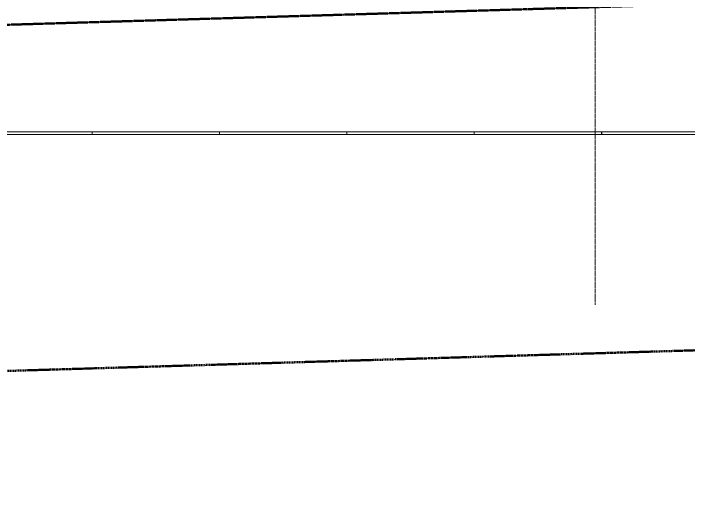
# Model space of a CAD drawing. Header units: inches. Extents: x -4235 to -464, y 9706 to 12338.
# Drawn here: x -2348.3 to -2145.2, y 9772 to 9923.8 of the extents above; entities that cross this region are included whole.
import ezdxf

# ---------------------------------------------------------------- set-up
doc = ezdxf.new("R2010")
doc.units = ezdxf.units.IN
doc.header["$MEASUREMENT"] = 0
for name, pattern in [('Dash 1_16_', [0.125, 0.0625, -0.0625]), ('Double Dash 3_8_', [1, 0.375, -0.125, 0.125, -0.125, 0.125, -0.125]), ('Grid Line 1_2_', [0.875, 0.5, -0.125, 0.125, -0.125])]:
    doc.linetypes.add(name, pattern=pattern)
for name, color, linetype, lineweight in [('A-GLAZ-CURT', 52, 'Continuous', 9), ('C-PROP-LINE', 91, 'Double Dash 3_8_', 50), ('C-PROP-LINE-1', 91, 'Dash 1_16_', 50), ('S-GRID-1', 1, 'Grid Line 1_2_', 9)]:
    doc.layers.add(name, color=color, linetype=linetype, lineweight=lineweight)

# ---------------------------------------------------------------- blocks, each defined once
blk = doc.blocks.new('Horizontal_Siding - Horizontal_Siding-2907273-BACKGROUND - RCP - 1ST FLOOR')
at = {"layer": 'A-GLAZ-CURT'}
for p, q in [((19.17, 2.25), (-19.17, 2.25)), ((-19.17, 2.25), (-19.17, 1.5)), ((19.17, 2.25), (19.17, 1.5)), ((-19.17, 1.5), (19.17, 1.5))]:
    blk.add_line(p, q, dxfattribs=at)
blk = doc.blocks.new('Family - ___-1878357-BACKGROUND - RCP - 1ST FLOOR')
at = {"layer": 'C-PROP-LINE'}
blk.add_line((-3831.82, 9771.98), (-2096.45, 9823.93), dxfattribs=at)
blk = doc.blocks.new('Family - ___-2855424-BACKGROUND - RCP - 1ST FLOOR')
at = {"layer": 'C-PROP-LINE-1'}
blk.add_line((-3987.11, 9871.38), (-600.6, 9972.76), dxfattribs=at)

msp = doc.modelspace()

# ---------------------------------------------------------------- linework, layer by layer
at = {"layer": 'S-GRID-1'}
msp.add_line((-2173.32, 9836.18), (-2173.32, 12288.89), dxfattribs=at)

# ---------------------------------------------------------------- block references
at = {"layer": 'A-GLAZ-CURT', "rotation": 180}
for p in [(-2343.86, 9889.69), (-2305.52, 9889.69), (-2267.19, 9889.69), (-2228.85, 9889.69), (-2190.51, 9889.69), (-2152.18, 9889.69)]:
    msp.add_blockref('Horizontal_Siding - Horizontal_Siding-2907273-BACKGROUND - RCP - 1ST FLOOR', p, dxfattribs=at)
at = {"layer": 'C-PROP-LINE'}
msp.add_blockref('Family - ___-1878357-BACKGROUND - RCP - 1ST FLOOR', (0, 0), dxfattribs=at)
at = {"layer": 'C-PROP-LINE-1'}
msp.add_blockref('Family - ___-2855424-BACKGROUND - RCP - 1ST FLOOR', (0, 0), dxfattribs=at)

doc.saveas('drawing.dxf')
